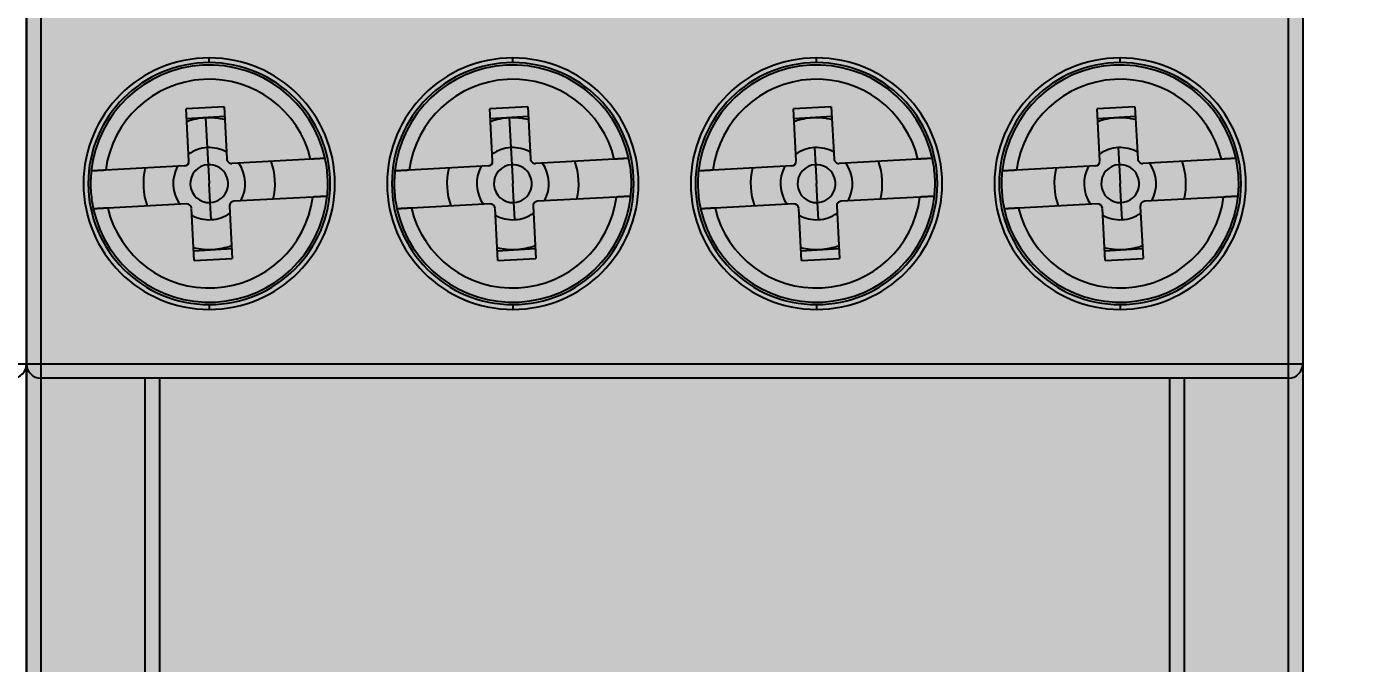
# Model space of a CAD drawing. Extents: x -20 to 1437, y -5898 to 436.
# Drawn here: x 941.94 to 969.89, y 89.74 to 103.17 of the extents above; entities that cross this region are included whole.
import ezdxf

# ---------------------------------------------------------------- set-up
doc = ezdxf.new("R2010")
doc.units = 0
doc.layers.add('MAIN-1', color=7, linetype='Continuous')
doc.layers.add('SYMS', color=7, linetype='Continuous')
doc.dimstyles.new('ISO-25', dxfattribs={"dimtxt": 2.5, "dimasz": 2.5, "dimexe": 1.25, "dimexo": 0.625, "dimtad": 1, "dimtxsty": 'Standard', "dimcen": 2.5, "dimadec": 0, "dimazin": 0, "dimtfac": 1, "dimtmove": 0, "dimatfit": 3, "dimfxl": 1, "dimarcsym": 0})

# ---------------------------------------------------------------- blocks, each defined once
blk = doc.blocks.new('*D43')
at = {"layer": 'Defpoints', "color": 0, "transparency": 16777216}
for p in [(1014.705, 432.767), (752.055, 274.435), (1014.705, -31.651)]:
    blk.add_point(p, dxfattribs=at)
at = {"layer": 'SYMS', "color": 0, "lineweight": -2, "transparency": 16777216}
for p, q in [((752.055, 275.06), (752.055, 434.017)), ((1014.705, -31.026), (1014.705, 434.017)), ((754.555, 432.767), (1012.205, 432.767))]:
    blk.add_line(p, q, dxfattribs=at)
at = {"layer": 'SYMS', "color": 0, "transparency": 16777216}
for points in [[(754.555, 433.183), (754.555, 432.35), (752.055, 432.767)], [(1012.205, 433.183), (1012.205, 432.35), (1014.705, 432.767)]]:
    blk.add_solid(points, dxfattribs=at)
at = {"layer": 'SYMS', "color": 0, "transparency": 16777216, "insert": (883.38, 434.85), "char_height": 2.5, "attachment_point": 5}
blk.add_mtext('262,65', dxfattribs=at)

msp = doc.modelspace()

# ---------------------------------------------------------------- hatches: boundary and pattern name
at = {"layer": 'SYMS', "true_color": 0x636466}
h = msp.add_hatch(color=251, dxfattribs=at)
h.dxf.hatch_style = 1
h.paths.add_polyline_path([(941.944, 38.159), (968.844, 38.159), (968.844, 117.159), (941.944, 117.159)])

# ---------------------------------------------------------------- linework, layer by layer
at = {"layer": 'MAIN-1'}
for p, q in [((941.944, 105.659), (941.944, 96.059)), ((941.944, 96.059), (941.944, 105.659)), ((942.244, 105.659), (942.244, 96.059)), ((968.544, 96.059), (968.544, 105.659)), ((968.844, 105.659), (968.844, 96.059)), ((945.794, 102.409), (945.794, 102.509)), ((952.194, 102.409), (952.194, 102.509)), ((958.594, 102.409), (958.594, 102.509)), ((964.994, 102.409), (964.994, 102.509)), ((946.107, 101.478), (945.308, 101.435)), ((946.107, 101.478), (946.166, 100.38)), ((952.507, 101.478), (951.708, 101.435)), ((952.507, 101.478), (952.566, 100.38)), ((958.907, 101.478), (958.108, 101.435)), ((958.907, 101.478), (958.966, 100.38)), ((965.307, 101.478), (964.508, 101.435)), ((965.307, 101.478), (965.366, 100.38)), ((945.367, 100.337), (945.308, 101.435)), ((945.319, 101.235), (946.118, 101.278)), ((945.719, 101.245), (945.753, 100.618)), ((951.767, 100.337), (951.708, 101.435)), ((951.719, 101.235), (952.518, 101.278)), ((952.119, 101.245), (952.153, 100.618)), ((958.167, 100.337), (958.108, 101.435)), ((958.119, 101.235), (958.918, 101.278)), ((964.567, 100.337), (964.508, 101.435)), ((964.519, 101.235), (965.318, 101.278)), ((945.753, 100.618), (945.772, 100.258)), ((952.153, 100.618), (952.172, 100.258)), ((958.553, 100.618), (958.572, 100.258)), ((964.953, 100.618), (964.972, 100.258)), ((947.932, 100.375), (946.271, 100.285)), ((947.946, 100.376), (947.932, 100.375)), ((947.96, 100.376), (947.946, 100.376)), ((947.974, 100.377), (947.96, 100.376)), ((947.987, 100.378), (947.974, 100.377)), ((948.001, 100.378), (947.987, 100.378)), ((948.014, 100.379), (948.001, 100.378)), ((948.027, 100.38), (948.014, 100.379)), ((948.04, 100.381), (948.027, 100.38)), ((948.053, 100.381), (948.04, 100.381)), ((948.065, 100.382), (948.053, 100.381)), ((948.078, 100.383), (948.065, 100.382)), ((948.089, 100.383), (948.078, 100.383)), ((948.101, 100.384), (948.089, 100.383)), ((948.112, 100.384), (948.101, 100.384)), ((948.123, 100.385), (948.112, 100.384)), ((948.133, 100.386), (948.123, 100.385)), ((948.143, 100.386), (948.133, 100.386)), ((948.153, 100.387), (948.143, 100.386)), ((948.162, 100.387), (948.153, 100.387)), ((948.171, 100.388), (948.162, 100.387)), ((948.179, 100.388), (948.171, 100.388)), ((948.187, 100.389), (948.179, 100.388)), ((948.194, 100.389), (948.187, 100.389)), ((948.201, 100.389), (948.194, 100.389)), ((948.207, 100.39), (948.201, 100.389)), ((948.212, 100.39), (948.207, 100.39)), ((948.217, 100.39), (948.212, 100.39)), ((948.222, 100.39), (948.217, 100.39)), ((948.226, 100.391), (948.222, 100.39)), ((948.229, 100.391), (948.226, 100.391)), ((948.232, 100.391), (948.229, 100.391)), ((948.234, 100.391), (948.232, 100.391)), ((948.235, 100.391), (948.234, 100.391)), ((948.236, 100.391), (948.235, 100.391)), ((948.236, 100.391), (948.236, 100.391)), ((954.332, 100.375), (952.671, 100.285)), ((954.346, 100.376), (954.332, 100.375)), ((954.36, 100.376), (954.346, 100.376)), ((954.374, 100.377), (954.36, 100.376)), ((954.387, 100.378), (954.374, 100.377)), ((954.401, 100.378), (954.387, 100.378)), ((954.414, 100.379), (954.401, 100.378)), ((954.427, 100.38), (954.414, 100.379)), ((954.44, 100.381), (954.427, 100.38)), ((954.453, 100.381), (954.44, 100.381)), ((954.465, 100.382), (954.453, 100.381)), ((954.478, 100.383), (954.465, 100.382)), ((954.489, 100.383), (954.478, 100.383)), ((954.501, 100.384), (954.489, 100.383)), ((954.512, 100.384), (954.501, 100.384)), ((954.523, 100.385), (954.512, 100.384)), ((954.533, 100.386), (954.523, 100.385)), ((954.543, 100.386), (954.533, 100.386)), ((954.553, 100.387), (954.543, 100.386)), ((954.562, 100.387), (954.553, 100.387)), ((954.571, 100.388), (954.562, 100.387)), ((954.579, 100.388), (954.571, 100.388)), ((954.587, 100.389), (954.579, 100.388)), ((954.594, 100.389), (954.587, 100.389)), ((954.601, 100.389), (954.594, 100.389)), ((954.607, 100.39), (954.601, 100.389)), ((954.612, 100.39), (954.607, 100.39)), ((954.617, 100.39), (954.612, 100.39)), ((954.622, 100.39), (954.617, 100.39)), ((954.626, 100.391), (954.622, 100.39)), ((954.629, 100.391), (954.626, 100.391)), ((954.632, 100.391), (954.629, 100.391)), ((954.634, 100.391), (954.632, 100.391)), ((954.635, 100.391), (954.634, 100.391)), ((954.636, 100.391), (954.635, 100.391)), ((954.636, 100.391), (954.636, 100.391)), ((960.732, 100.375), (959.071, 100.285)), ((960.747, 100.376), (960.732, 100.375)), ((960.761, 100.376), (960.747, 100.376)), ((960.775, 100.377), (960.761, 100.376)), ((960.788, 100.378), (960.775, 100.377)), ((960.802, 100.379), (960.788, 100.378)), ((960.815, 100.379), (960.802, 100.379)), ((960.828, 100.38), (960.815, 100.379)), ((960.84, 100.381), (960.828, 100.38)), ((960.853, 100.381), (960.84, 100.381)), ((960.865, 100.382), (960.853, 100.381)), ((960.877, 100.383), (960.865, 100.382)), ((960.889, 100.383), (960.877, 100.383)), ((960.901, 100.384), (960.889, 100.383)), ((960.912, 100.384), (960.901, 100.384)), ((960.923, 100.385), (960.912, 100.384)), ((960.933, 100.386), (960.923, 100.385)), ((960.943, 100.386), (960.933, 100.386)), ((960.953, 100.387), (960.943, 100.386)), ((960.962, 100.387), (960.953, 100.387)), ((960.971, 100.388), (960.962, 100.387)), ((960.979, 100.388), (960.971, 100.388)), ((960.987, 100.389), (960.979, 100.388)), ((960.994, 100.389), (960.987, 100.389)), ((961.001, 100.389), (960.994, 100.389)), ((961.007, 100.39), (961.001, 100.389)), ((961.012, 100.39), (961.007, 100.39)), ((961.017, 100.39), (961.012, 100.39)), ((961.022, 100.39), (961.017, 100.39)), ((961.026, 100.391), (961.022, 100.39)), ((961.029, 100.391), (961.026, 100.391)), ((961.032, 100.391), (961.029, 100.391)), ((961.034, 100.391), (961.032, 100.391)), ((961.035, 100.391), (961.034, 100.391)), ((961.036, 100.391), (961.035, 100.391)), ((961.036, 100.391), (961.036, 100.391)), ((967.132, 100.375), (965.471, 100.285)), ((967.147, 100.376), (967.132, 100.375)), ((967.161, 100.376), (967.147, 100.376)), ((967.175, 100.377), (967.161, 100.376)), ((967.188, 100.378), (967.175, 100.377)), ((967.202, 100.379), (967.188, 100.378)), ((967.215, 100.379), (967.202, 100.379)), ((967.228, 100.38), (967.215, 100.379)), ((967.24, 100.381), (967.228, 100.38)), ((967.253, 100.381), (967.24, 100.381)), ((967.265, 100.382), (967.253, 100.381)), ((967.277, 100.383), (967.265, 100.382)), ((967.289, 100.383), (967.277, 100.383)), ((967.301, 100.384), (967.289, 100.383)), ((967.312, 100.384), (967.301, 100.384)), ((967.323, 100.385), (967.312, 100.384)), ((967.333, 100.386), (967.323, 100.385)), ((967.343, 100.386), (967.333, 100.386)), ((967.353, 100.387), (967.343, 100.386)), ((967.362, 100.387), (967.353, 100.387)), ((967.371, 100.388), (967.362, 100.387)), ((967.379, 100.388), (967.371, 100.388)), ((967.387, 100.389), (967.379, 100.388)), ((967.394, 100.389), (967.387, 100.389)), ((967.401, 100.389), (967.394, 100.389)), ((967.407, 100.39), (967.401, 100.389)), ((967.412, 100.39), (967.407, 100.39)), ((967.417, 100.39), (967.412, 100.39)), ((967.422, 100.39), (967.417, 100.39)), ((967.426, 100.391), (967.422, 100.39)), ((967.429, 100.391), (967.426, 100.391)), ((967.432, 100.391), (967.429, 100.391)), ((967.434, 100.391), (967.432, 100.391)), ((967.435, 100.391), (967.434, 100.391)), ((967.436, 100.391), (967.435, 100.391)), ((967.436, 100.391), (967.436, 100.391)), ((943.309, 100.126), (943.308, 100.126)), ((943.308, 100.126), (943.308, 100.126)), ((943.311, 100.126), (943.309, 100.126)), ((943.313, 100.126), (943.311, 100.126)), ((943.315, 100.126), (943.313, 100.126)), ((943.319, 100.126), (943.315, 100.126)), ((943.323, 100.126), (943.319, 100.126)), ((943.327, 100.127), (943.323, 100.126)), ((943.332, 100.127), (943.327, 100.127)), ((943.338, 100.127), (943.332, 100.127)), ((943.344, 100.128), (943.338, 100.127)), ((943.35, 100.128), (943.344, 100.128)), ((943.358, 100.128), (943.35, 100.128)), ((943.365, 100.129), (943.358, 100.128)), ((943.373, 100.129), (943.365, 100.129)), ((943.382, 100.13), (943.373, 100.129)), ((943.391, 100.13), (943.382, 100.13)), ((943.401, 100.131), (943.391, 100.13)), ((943.411, 100.131), (943.401, 100.131)), ((943.421, 100.132), (943.411, 100.131)), ((943.432, 100.132), (943.421, 100.132)), ((943.443, 100.133), (943.432, 100.132)), ((943.455, 100.134), (943.443, 100.133)), ((943.467, 100.134), (943.455, 100.134)), ((943.479, 100.135), (943.467, 100.134)), ((943.491, 100.135), (943.479, 100.135)), ((943.504, 100.136), (943.491, 100.135)), ((943.517, 100.137), (943.504, 100.136)), ((943.53, 100.138), (943.517, 100.137)), ((943.544, 100.138), (943.53, 100.138)), ((943.557, 100.139), (943.544, 100.138)), ((943.571, 100.14), (943.557, 100.139)), ((943.584, 100.14), (943.571, 100.14)), ((943.598, 100.141), (943.584, 100.14)), ((943.612, 100.142), (943.598, 100.141)), ((945.273, 100.231), (943.612, 100.142)), ((945.772, 100.258), (945.794, 99.859)), ((949.709, 100.126), (949.708, 100.126)), ((949.708, 100.126), (949.708, 100.126)), ((949.711, 100.126), (949.709, 100.126)), ((949.713, 100.126), (949.711, 100.126)), ((949.715, 100.126), (949.713, 100.126)), ((949.719, 100.126), (949.715, 100.126)), ((949.723, 100.126), (949.719, 100.126)), ((949.727, 100.127), (949.723, 100.126)), ((949.732, 100.127), (949.727, 100.127)), ((949.738, 100.127), (949.732, 100.127)), ((949.744, 100.128), (949.738, 100.127)), ((949.75, 100.128), (949.744, 100.128)), ((949.758, 100.128), (949.75, 100.128)), ((949.765, 100.129), (949.758, 100.128)), ((949.773, 100.129), (949.765, 100.129)), ((949.782, 100.13), (949.773, 100.129)), ((949.791, 100.13), (949.782, 100.13)), ((949.801, 100.131), (949.791, 100.13)), ((949.811, 100.131), (949.801, 100.131)), ((949.821, 100.132), (949.811, 100.131)), ((949.832, 100.132), (949.821, 100.132)), ((949.843, 100.133), (949.832, 100.132)), ((949.855, 100.134), (949.843, 100.133)), ((949.867, 100.134), (949.855, 100.134)), ((949.879, 100.135), (949.867, 100.134)), ((949.891, 100.135), (949.879, 100.135)), ((949.904, 100.136), (949.891, 100.135)), ((949.917, 100.137), (949.904, 100.136)), ((949.93, 100.138), (949.917, 100.137)), ((949.944, 100.138), (949.93, 100.138)), ((949.957, 100.139), (949.944, 100.138)), ((949.971, 100.14), (949.957, 100.139)), ((949.984, 100.14), (949.971, 100.14)), ((949.998, 100.141), (949.984, 100.14)), ((950.012, 100.142), (949.998, 100.141)), ((951.673, 100.231), (950.012, 100.142)), ((952.172, 100.258), (952.194, 99.859)), ((956.109, 100.126), (956.108, 100.126)), ((956.108, 100.126), (956.108, 100.126)), ((956.111, 100.126), (956.109, 100.126)), ((956.113, 100.126), (956.111, 100.126)), ((956.115, 100.126), (956.113, 100.126)), ((956.119, 100.126), (956.115, 100.126)), ((956.123, 100.126), (956.119, 100.126)), ((956.127, 100.127), (956.123, 100.126)), ((956.132, 100.127), (956.127, 100.127)), ((956.138, 100.127), (956.132, 100.127)), ((956.144, 100.128), (956.138, 100.127)), ((956.15, 100.128), (956.144, 100.128)), ((956.158, 100.128), (956.15, 100.128)), ((956.165, 100.129), (956.158, 100.128)), ((956.173, 100.129), (956.165, 100.129)), ((956.182, 100.13), (956.173, 100.129)), ((956.191, 100.13), (956.182, 100.13)), ((956.201, 100.131), (956.191, 100.13)), ((956.211, 100.131), (956.201, 100.131)), ((956.222, 100.132), (956.211, 100.131)), ((956.232, 100.132), (956.222, 100.132)), ((956.244, 100.133), (956.232, 100.132)), ((956.255, 100.134), (956.244, 100.133)), ((956.267, 100.134), (956.255, 100.134)), ((956.279, 100.135), (956.267, 100.134)), ((956.292, 100.135), (956.279, 100.135)), ((956.304, 100.136), (956.292, 100.135)), ((956.317, 100.137), (956.304, 100.136)), ((956.33, 100.138), (956.317, 100.137)), ((956.343, 100.138), (956.33, 100.138)), ((956.356, 100.139), (956.343, 100.138)), ((956.37, 100.14), (956.356, 100.139)), ((956.384, 100.14), (956.37, 100.14)), ((956.398, 100.141), (956.384, 100.14)), ((956.412, 100.142), (956.398, 100.141)), ((958.073, 100.231), (956.412, 100.142)), ((958.572, 100.258), (958.594, 99.859)), ((962.509, 100.126), (962.508, 100.126)), ((962.508, 100.126), (962.508, 100.126)), ((962.511, 100.126), (962.509, 100.126)), ((962.513, 100.126), (962.511, 100.126)), ((962.515, 100.126), (962.513, 100.126)), ((962.519, 100.126), (962.515, 100.126)), ((962.523, 100.126), (962.519, 100.126)), ((962.527, 100.127), (962.523, 100.126)), ((962.532, 100.127), (962.527, 100.127)), ((962.538, 100.127), (962.532, 100.127)), ((962.544, 100.128), (962.538, 100.127)), ((962.55, 100.128), (962.544, 100.128)), ((962.558, 100.128), (962.55, 100.128)), ((962.565, 100.129), (962.558, 100.128)), ((962.573, 100.129), (962.565, 100.129)), ((962.582, 100.13), (962.573, 100.129)), ((962.591, 100.13), (962.582, 100.13)), ((962.601, 100.131), (962.591, 100.13)), ((962.611, 100.131), (962.601, 100.131)), ((962.622, 100.132), (962.611, 100.131)), ((962.632, 100.132), (962.622, 100.132)), ((962.644, 100.133), (962.632, 100.132)), ((962.655, 100.134), (962.644, 100.133)), ((962.667, 100.134), (962.655, 100.134)), ((962.679, 100.135), (962.667, 100.134)), ((962.692, 100.135), (962.679, 100.135)), ((962.704, 100.136), (962.692, 100.135)), ((962.717, 100.137), (962.704, 100.136)), ((962.73, 100.138), (962.717, 100.137)), ((962.743, 100.138), (962.73, 100.138)), ((962.756, 100.139), (962.743, 100.138)), ((962.77, 100.14), (962.756, 100.139)), ((962.784, 100.14), (962.77, 100.14)), ((962.798, 100.141), (962.784, 100.14)), ((962.812, 100.142), (962.798, 100.141)), ((964.473, 100.231), (962.812, 100.142)), ((964.972, 100.258), (964.994, 99.859)), ((945.815, 99.46), (945.794, 99.859)), ((952.215, 99.46), (952.194, 99.859)), ((958.615, 99.46), (958.594, 99.859)), ((965.015, 99.46), (964.994, 99.859)), ((947.975, 99.576), (946.314, 99.486)), ((947.989, 99.577), (947.975, 99.576)), ((948.003, 99.577), (947.989, 99.577)), ((948.017, 99.578), (948.003, 99.577)), ((948.03, 99.579), (948.017, 99.578)), ((948.044, 99.58), (948.03, 99.579)), ((948.057, 99.58), (948.044, 99.58)), ((948.07, 99.581), (948.057, 99.58)), ((948.083, 99.582), (948.07, 99.581)), ((948.096, 99.582), (948.083, 99.582)), ((948.108, 99.583), (948.096, 99.582)), ((948.121, 99.584), (948.108, 99.583)), ((948.132, 99.584), (948.121, 99.584)), ((948.144, 99.585), (948.132, 99.584)), ((948.155, 99.586), (948.144, 99.585)), ((948.166, 99.586), (948.155, 99.586)), ((948.177, 99.587), (948.166, 99.586)), ((948.187, 99.587), (948.177, 99.587)), ((948.196, 99.588), (948.187, 99.587)), ((948.205, 99.588), (948.196, 99.588)), ((948.214, 99.589), (948.205, 99.588)), ((948.222, 99.589), (948.214, 99.589)), ((948.23, 99.59), (948.222, 99.589)), ((948.237, 99.59), (948.23, 99.59)), ((948.244, 99.59), (948.237, 99.59)), ((948.25, 99.591), (948.244, 99.59)), ((948.255, 99.591), (948.25, 99.591)), ((948.26, 99.591), (948.255, 99.591)), ((948.265, 99.592), (948.26, 99.591)), ((948.269, 99.592), (948.265, 99.592)), ((948.272, 99.592), (948.269, 99.592)), ((948.275, 99.592), (948.272, 99.592)), ((948.277, 99.592), (948.275, 99.592)), ((948.278, 99.592), (948.277, 99.592)), ((948.279, 99.592), (948.278, 99.592)), ((948.279, 99.592), (948.279, 99.592)), ((954.375, 99.576), (952.714, 99.486)), ((954.389, 99.577), (954.375, 99.576)), ((954.403, 99.577), (954.389, 99.577)), ((954.417, 99.578), (954.403, 99.577)), ((954.43, 99.579), (954.417, 99.578)), ((954.444, 99.58), (954.43, 99.579)), ((954.457, 99.58), (954.444, 99.58)), ((954.47, 99.581), (954.457, 99.58)), ((954.483, 99.582), (954.47, 99.581)), ((954.496, 99.582), (954.483, 99.582)), ((954.508, 99.583), (954.496, 99.582)), ((954.521, 99.584), (954.508, 99.583)), ((954.532, 99.584), (954.521, 99.584)), ((954.544, 99.585), (954.532, 99.584)), ((954.555, 99.586), (954.544, 99.585)), ((954.566, 99.586), (954.555, 99.586)), ((954.577, 99.587), (954.566, 99.586)), ((954.587, 99.587), (954.577, 99.587)), ((954.596, 99.588), (954.587, 99.587)), ((954.605, 99.588), (954.596, 99.588)), ((954.614, 99.589), (954.605, 99.588)), ((954.622, 99.589), (954.614, 99.589)), ((954.63, 99.59), (954.622, 99.589)), ((954.637, 99.59), (954.63, 99.59)), ((954.644, 99.59), (954.637, 99.59)), ((954.65, 99.591), (954.644, 99.59)), ((954.655, 99.591), (954.65, 99.591)), ((954.66, 99.591), (954.655, 99.591)), ((954.665, 99.592), (954.66, 99.591)), ((954.669, 99.592), (954.665, 99.592)), ((954.672, 99.592), (954.669, 99.592)), ((954.675, 99.592), (954.672, 99.592)), ((954.677, 99.592), (954.675, 99.592)), ((954.678, 99.592), (954.677, 99.592)), ((954.679, 99.592), (954.678, 99.592)), ((954.679, 99.592), (954.679, 99.592)), ((960.775, 99.576), (959.114, 99.486)), ((960.79, 99.577), (960.775, 99.576)), ((960.804, 99.577), (960.79, 99.577)), ((960.818, 99.578), (960.804, 99.577)), ((960.831, 99.579), (960.818, 99.578)), ((960.845, 99.58), (960.831, 99.579)), ((960.858, 99.58), (960.845, 99.58)), ((960.871, 99.581), (960.858, 99.58)), ((960.883, 99.582), (960.871, 99.581)), ((960.896, 99.582), (960.883, 99.582)), ((960.908, 99.583), (960.896, 99.582)), ((960.92, 99.584), (960.908, 99.583)), ((960.932, 99.584), (960.92, 99.584)), ((960.944, 99.585), (960.932, 99.584)), ((960.955, 99.586), (960.944, 99.585)), ((960.966, 99.586), (960.955, 99.586)), ((960.976, 99.587), (960.966, 99.586)), ((960.987, 99.587), (960.976, 99.587)), ((960.996, 99.588), (960.987, 99.587)), ((961.005, 99.588), (960.996, 99.588)), ((961.014, 99.589), (961.005, 99.588)), ((961.022, 99.589), (961.014, 99.589)), ((961.03, 99.59), (961.022, 99.589)), ((961.037, 99.59), (961.03, 99.59)), ((961.044, 99.59), (961.037, 99.59)), ((961.05, 99.591), (961.044, 99.59)), ((961.055, 99.591), (961.05, 99.591)), ((961.06, 99.591), (961.055, 99.591)), ((961.065, 99.592), (961.06, 99.591)), ((961.069, 99.592), (961.065, 99.592)), ((961.072, 99.592), (961.069, 99.592)), ((961.075, 99.592), (961.072, 99.592)), ((961.077, 99.592), (961.075, 99.592)), ((961.078, 99.592), (961.077, 99.592)), ((961.079, 99.592), (961.078, 99.592)), ((961.079, 99.592), (961.079, 99.592)), ((967.175, 99.576), (965.514, 99.486)), ((967.19, 99.577), (967.175, 99.576)), ((967.204, 99.577), (967.19, 99.577)), ((967.218, 99.578), (967.204, 99.577)), ((967.231, 99.579), (967.218, 99.578)), ((967.245, 99.58), (967.231, 99.579)), ((967.258, 99.58), (967.245, 99.58)), ((967.271, 99.581), (967.258, 99.58)), ((967.283, 99.582), (967.271, 99.581)), ((967.296, 99.582), (967.283, 99.582)), ((967.308, 99.583), (967.296, 99.582)), ((967.32, 99.584), (967.308, 99.583)), ((967.332, 99.584), (967.32, 99.584)), ((967.344, 99.585), (967.332, 99.584)), ((967.355, 99.586), (967.344, 99.585)), ((967.366, 99.586), (967.355, 99.586)), ((967.376, 99.587), (967.366, 99.586)), ((967.387, 99.587), (967.376, 99.587)), ((967.396, 99.588), (967.387, 99.587)), ((967.405, 99.588), (967.396, 99.588)), ((967.414, 99.589), (967.405, 99.588)), ((967.422, 99.589), (967.414, 99.589)), ((967.43, 99.59), (967.422, 99.589)), ((967.437, 99.59), (967.43, 99.59)), ((967.444, 99.59), (967.437, 99.59)), ((967.45, 99.591), (967.444, 99.59)), ((967.455, 99.591), (967.45, 99.591)), ((967.46, 99.591), (967.455, 99.591)), ((967.465, 99.592), (967.46, 99.591)), ((967.469, 99.592), (967.465, 99.592)), ((967.472, 99.592), (967.469, 99.592)), ((967.475, 99.592), (967.472, 99.592)), ((967.477, 99.592), (967.475, 99.592)), ((967.478, 99.592), (967.477, 99.592)), ((967.479, 99.592), (967.478, 99.592)), ((967.479, 99.592), (967.479, 99.592)), ((943.352, 99.327), (943.351, 99.327)), ((943.351, 99.327), (943.351, 99.327)), ((943.354, 99.327), (943.352, 99.327)), ((943.356, 99.327), (943.354, 99.327)), ((943.359, 99.327), (943.356, 99.327)), ((943.362, 99.327), (943.359, 99.327)), ((943.366, 99.328), (943.362, 99.327)), ((943.37, 99.328), (943.366, 99.328)), ((943.375, 99.328), (943.37, 99.328)), ((943.381, 99.328), (943.375, 99.328)), ((943.387, 99.329), (943.381, 99.328)), ((943.393, 99.329), (943.387, 99.329)), ((943.401, 99.329), (943.393, 99.329)), ((943.408, 99.33), (943.401, 99.329)), ((943.417, 99.33), (943.408, 99.33)), ((943.425, 99.331), (943.417, 99.33)), ((943.434, 99.331), (943.425, 99.331)), ((943.444, 99.332), (943.434, 99.331)), ((943.454, 99.332), (943.444, 99.332)), ((943.464, 99.333), (943.454, 99.332)), ((943.475, 99.333), (943.464, 99.333)), ((943.486, 99.334), (943.475, 99.333)), ((943.498, 99.335), (943.486, 99.334)), ((943.51, 99.335), (943.498, 99.335)), ((943.522, 99.336), (943.51, 99.335)), ((943.535, 99.337), (943.522, 99.336)), ((943.547, 99.337), (943.535, 99.337)), ((943.56, 99.338), (943.547, 99.337)), ((943.573, 99.339), (943.56, 99.338)), ((943.587, 99.339), (943.573, 99.339)), ((943.6, 99.34), (943.587, 99.339)), ((943.614, 99.341), (943.6, 99.34)), ((943.627, 99.342), (943.614, 99.341)), ((943.641, 99.342), (943.627, 99.342)), ((943.655, 99.343), (943.641, 99.342)), ((945.316, 99.433), (943.655, 99.343)), ((945.48, 98.24), (945.421, 99.338)), ((945.835, 99.1), (945.815, 99.46)), ((946.22, 99.381), (946.279, 98.283)), ((949.752, 99.327), (949.751, 99.327)), ((949.751, 99.327), (949.751, 99.327)), ((949.754, 99.327), (949.752, 99.327)), ((949.756, 99.327), (949.754, 99.327)), ((949.759, 99.327), (949.756, 99.327)), ((949.762, 99.327), (949.759, 99.327)), ((949.766, 99.328), (949.762, 99.327)), ((949.77, 99.328), (949.766, 99.328)), ((949.775, 99.328), (949.77, 99.328)), ((949.781, 99.328), (949.775, 99.328)), ((949.787, 99.329), (949.781, 99.328)), ((949.793, 99.329), (949.787, 99.329)), ((949.801, 99.329), (949.793, 99.329)), ((949.808, 99.33), (949.801, 99.329)), ((949.817, 99.33), (949.808, 99.33)), ((949.825, 99.331), (949.817, 99.33)), ((949.834, 99.331), (949.825, 99.331)), ((949.844, 99.332), (949.834, 99.331)), ((949.854, 99.332), (949.844, 99.332)), ((949.864, 99.333), (949.854, 99.332)), ((949.875, 99.333), (949.864, 99.333)), ((949.886, 99.334), (949.875, 99.333)), ((949.898, 99.335), (949.886, 99.334)), ((949.91, 99.335), (949.898, 99.335)), ((949.922, 99.336), (949.91, 99.335)), ((949.935, 99.337), (949.922, 99.336)), ((949.947, 99.337), (949.935, 99.337)), ((949.96, 99.338), (949.947, 99.337)), ((949.973, 99.339), (949.96, 99.338)), ((949.987, 99.339), (949.973, 99.339)), ((950, 99.34), (949.987, 99.339)), ((950.014, 99.341), (950, 99.34)), ((950.027, 99.342), (950.014, 99.341)), ((950.041, 99.342), (950.027, 99.342)), ((950.055, 99.343), (950.041, 99.342)), ((951.716, 99.433), (950.055, 99.343)), ((951.88, 98.24), (951.821, 99.338)), ((952.235, 99.1), (952.215, 99.46)), ((952.62, 99.381), (952.679, 98.283)), ((956.152, 99.327), (956.151, 99.327)), ((956.151, 99.327), (956.151, 99.327)), ((956.154, 99.327), (956.152, 99.327)), ((956.156, 99.327), (956.154, 99.327)), ((956.159, 99.327), (956.156, 99.327)), ((956.162, 99.327), (956.159, 99.327)), ((956.166, 99.328), (956.162, 99.327)), ((956.17, 99.328), (956.166, 99.328)), ((956.175, 99.328), (956.17, 99.328)), ((956.181, 99.328), (956.175, 99.328)), ((956.187, 99.329), (956.181, 99.328)), ((956.193, 99.329), (956.187, 99.329)), ((956.201, 99.329), (956.193, 99.329)), ((956.208, 99.33), (956.201, 99.329)), ((956.216, 99.33), (956.208, 99.33)), ((956.225, 99.331), (956.216, 99.33)), ((956.234, 99.331), (956.225, 99.331)), ((956.244, 99.332), (956.234, 99.331)), ((956.254, 99.332), (956.244, 99.332)), ((956.265, 99.333), (956.254, 99.332)), ((956.275, 99.333), (956.265, 99.333)), ((956.287, 99.334), (956.275, 99.333)), ((956.298, 99.335), (956.287, 99.334)), ((956.31, 99.335), (956.298, 99.335)), ((956.322, 99.336), (956.31, 99.335)), ((956.335, 99.337), (956.322, 99.336)), ((956.347, 99.337), (956.335, 99.337)), ((956.36, 99.338), (956.347, 99.337)), ((956.373, 99.339), (956.36, 99.338)), ((956.386, 99.339), (956.373, 99.339)), ((956.399, 99.34), (956.386, 99.339)), ((956.413, 99.341), (956.399, 99.34)), ((956.427, 99.342), (956.413, 99.341)), ((956.441, 99.342), (956.427, 99.342)), ((956.455, 99.343), (956.441, 99.342)), ((958.116, 99.433), (956.455, 99.343)), ((958.28, 98.24), (958.221, 99.338)), ((958.635, 99.1), (958.615, 99.46)), ((959.02, 99.381), (959.079, 98.283)), ((962.552, 99.327), (962.551, 99.327)), ((962.551, 99.327), (962.551, 99.327)), ((962.554, 99.327), (962.552, 99.327)), ((962.556, 99.327), (962.554, 99.327)), ((962.559, 99.327), (962.556, 99.327)), ((962.562, 99.327), (962.559, 99.327)), ((962.566, 99.328), (962.562, 99.327)), ((962.57, 99.328), (962.566, 99.328)), ((962.575, 99.328), (962.57, 99.328)), ((962.581, 99.328), (962.575, 99.328)), ((962.587, 99.329), (962.581, 99.328)), ((962.593, 99.329), (962.587, 99.329)), ((962.601, 99.329), (962.593, 99.329)), ((962.608, 99.33), (962.601, 99.329)), ((962.616, 99.33), (962.608, 99.33)), ((962.625, 99.331), (962.616, 99.33)), ((962.634, 99.331), (962.625, 99.331)), ((962.644, 99.332), (962.634, 99.331)), ((962.654, 99.332), (962.644, 99.332)), ((962.665, 99.333), (962.654, 99.332)), ((962.675, 99.333), (962.665, 99.333)), ((962.687, 99.334), (962.675, 99.333)), ((962.698, 99.335), (962.687, 99.334)), ((962.71, 99.335), (962.698, 99.335)), ((962.722, 99.336), (962.71, 99.335)), ((962.735, 99.337), (962.722, 99.336)), ((962.747, 99.337), (962.735, 99.337)), ((962.76, 99.338), (962.747, 99.337)), ((962.773, 99.339), (962.76, 99.338)), ((962.786, 99.339), (962.773, 99.339)), ((962.799, 99.34), (962.786, 99.339)), ((962.813, 99.341), (962.799, 99.34)), ((962.827, 99.342), (962.813, 99.341)), ((962.841, 99.342), (962.827, 99.342)), ((962.855, 99.343), (962.841, 99.342)), ((964.516, 99.433), (962.855, 99.343)), ((964.68, 98.24), (964.621, 99.338)), ((965.035, 99.1), (965.015, 99.46)), ((965.42, 99.381), (965.479, 98.283)), ((946.268, 98.483), (945.47, 98.439)), ((952.668, 98.483), (951.87, 98.439)), ((959.068, 98.483), (958.27, 98.439)), ((965.468, 98.483), (964.67, 98.439)), ((945.48, 98.24), (946.279, 98.283)), ((951.88, 98.24), (952.679, 98.283)), ((958.28, 98.24), (959.079, 98.283)), ((964.68, 98.24), (965.479, 98.283)), ((945.794, 97.309), (945.794, 97.209)), ((952.194, 97.309), (952.194, 97.209)), ((958.594, 97.309), (958.594, 97.209)), ((964.994, 97.309), (964.994, 97.209)), ((941.644, 96.059), (941.944, 96.059)), ((941.944, 96.059), (941.944, 80.759)), ((941.944, 80.759), (941.944, 96.059)), ((941.944, 96.059), (942.244, 96.059)), ((942.244, 96.059), (942.244, 95.759)), ((942.244, 96.059), (968.544, 96.059)), ((968.544, 95.759), (968.544, 96.059)), ((968.544, 96.059), (968.844, 96.059)), ((968.844, 96.059), (968.844, 80.759)), ((968.544, 95.759), (942.244, 95.759)), ((942.244, 95.759), (942.244, 81.7)), ((944.444, 80.667), (944.444, 95.759)), ((944.744, 95.759), (944.744, 80.357)), ((966.044, 80.357), (966.044, 95.759)), ((966.344, 95.759), (966.344, 81.025)), ((968.544, 80.759), (968.544, 95.759))]:
    msp.add_line(p, q, dxfattribs=at)
for centre, radius, start, end in [((945.794, 99.859), 2.65, 0, 180), ((945.794, 99.859), 2.55, 90, 270), ((945.794, 99.859), 2.5, 12.2917, 173.8779), ((945.794, 99.859), 2.55, 270, 90), ((952.194, 99.859), 2.65, 0, 180), ((952.194, 99.859), 2.55, 90, 270), ((952.194, 99.859), 2.5, 12.2917, 173.8779), ((952.194, 99.859), 2.55, 270, 90), ((958.594, 99.859), 2.65, 0, 180), ((958.594, 99.859), 2.55, 90, 270), ((958.594, 99.859), 2.5, 12.2917, 173.8779), ((958.594, 99.859), 2.55, 270, 90), ((964.994, 99.859), 2.65, 0, 180), ((964.994, 99.859), 2.55, 90, 270), ((964.994, 99.859), 2.5, 12.2917, 173.8779), ((964.994, 99.859), 2.55, 270, 90), ((945.794, 99.859), 2.2, 13.5605, 172.6091), ((952.194, 99.859), 2.2, 13.5605, 172.6091), ((958.594, 99.859), 2.2, 13.5605, 172.6091), ((964.994, 99.859), 2.2, 13.5605, 172.6091), ((945.794, 99.859), 1.388, 93.0848, 109.8381), ((945.794, 99.859), 1.388, 76.3316, 93.0848), ((952.194, 99.859), 1.388, 93.0848, 109.8381), ((952.194, 99.859), 1.388, 76.3316, 93.0848), ((958.594, 99.859), 1.388, 93.0848, 109.8381), ((958.594, 99.859), 1.388, 76.3316, 93.0848), ((964.994, 99.859), 1.388, 93.0848, 109.8381), ((964.994, 99.859), 1.388, 76.3316, 93.0848), ((945.794, 99.859), 0.76, 93.0849, 124.8522), ((945.794, 99.859), 0.76, 61.3174, 93.0849), ((952.194, 99.859), 0.76, 93.0849, 124.8522), ((952.194, 99.859), 0.76, 61.3174, 93.0849), ((958.594, 99.859), 0.76, 93.0849, 124.8522), ((958.594, 99.859), 0.76, 61.3174, 93.0849), ((964.994, 99.859), 0.76, 93.0849, 124.8522), ((964.994, 99.859), 0.76, 61.3174, 93.0849), ((945.268, 100.331), 0.1, 273.0846, 3.0846), ((946.266, 100.385), 0.1, 183.0846, 273.0846), ((945.794, 99.859), 2.5, 3.0848, 12.2917), ((951.668, 100.331), 0.1, 273.0846, 3.0846), ((952.666, 100.385), 0.1, 183.0846, 273.0846), ((952.194, 99.859), 2.5, 3.0848, 12.2917), ((958.068, 100.331), 0.1, 273.0846, 3.0846), ((959.066, 100.385), 0.1, 183.0846, 273.0846), ((958.594, 99.859), 2.5, 3.0848, 12.2917), ((964.468, 100.331), 0.1, 273.0846, 3.0846), ((965.466, 100.385), 0.1, 183.0846, 273.0846), ((964.994, 99.859), 2.5, 3.0848, 12.2917), ((945.794, 99.859), 2.5, 173.8779, 183.0848), ((945.794, 99.859), 1.388, 166.3316, 199.8381), ((945.794, 99.859), 0.76, 151.3174, 214.8521), ((945.794, 99.859), 0.4, 93.0849, 273.0848), ((945.794, 99.859), 0.4, 273.0848, 93.0849), ((945.794, 99.859), 0.76, 331.3175, 34.8522), ((945.794, 99.859), 1.388, 346.3316, 19.8381), ((952.194, 99.859), 2.5, 173.8779, 183.0848), ((952.194, 99.859), 1.388, 166.3316, 199.8381), ((952.194, 99.859), 0.76, 151.3174, 214.8521), ((952.194, 99.859), 0.4, 93.0849, 273.0848), ((952.194, 99.859), 0.4, 273.0848, 93.0849), ((952.194, 99.859), 0.76, 331.3175, 34.8522), ((952.194, 99.859), 1.388, 346.3316, 19.8381), ((958.594, 99.859), 2.5, 173.8779, 183.0848), ((958.594, 99.859), 1.388, 166.3316, 199.8381), ((958.594, 99.859), 0.76, 151.3174, 214.8521), ((958.594, 99.859), 0.4, 93.0849, 273.0848), ((958.594, 99.859), 0.4, 273.0848, 93.0849), ((958.594, 99.859), 0.76, 331.3175, 34.8522), ((958.594, 99.859), 1.388, 346.3316, 19.8381), ((964.994, 99.859), 2.5, 173.8779, 183.0848), ((964.994, 99.859), 1.388, 166.3316, 199.8381), ((964.994, 99.859), 0.76, 151.3174, 214.8521), ((964.994, 99.859), 0.4, 93.0849, 273.0848), ((964.994, 99.859), 0.4, 273.0848, 93.0849), ((964.994, 99.859), 0.76, 331.3175, 34.8522), ((964.994, 99.859), 1.388, 346.3316, 19.8381), ((945.794, 99.859), 2.65, 180, 0), ((945.794, 99.859), 2.5, 353.8779, 3.0848), ((952.194, 99.859), 2.65, 180, 0), ((952.194, 99.859), 2.5, 353.8779, 3.0848), ((958.594, 99.859), 2.65, 180, 0), ((958.594, 99.859), 2.5, 353.8779, 3.0848), ((964.994, 99.859), 2.65, 180, 0), ((964.994, 99.859), 2.5, 353.8779, 3.0848), ((945.794, 99.859), 2.5, 183.0848, 192.2917), ((945.794, 99.859), 2.5, 192.2917, 353.8779), ((945.794, 99.859), 2.2, 193.5605, 352.6091), ((952.194, 99.859), 2.5, 183.0848, 192.2917), ((952.194, 99.859), 2.5, 192.2917, 353.8779), ((952.194, 99.859), 2.2, 193.5605, 352.6091), ((958.594, 99.859), 2.5, 183.0848, 192.2917), ((958.594, 99.859), 2.5, 192.2917, 353.8779), ((958.594, 99.859), 2.2, 193.5605, 352.6091), ((964.994, 99.859), 2.5, 183.0848, 192.2917), ((964.994, 99.859), 2.5, 192.2917, 353.8779), ((964.994, 99.859), 2.2, 193.5605, 352.6091), ((945.321, 99.333), 0.1, 3.0846, 93.0846), ((945.794, 99.859), 0.76, 273.0848, 304.8521), ((946.32, 99.387), 0.1, 93.0846, 183.0846), ((951.721, 99.333), 0.1, 3.0846, 93.0846), ((952.194, 99.859), 0.76, 273.0848, 304.8521), ((952.72, 99.387), 0.1, 93.0846, 183.0846), ((958.121, 99.333), 0.1, 3.0846, 93.0846), ((958.594, 99.859), 0.76, 273.0848, 304.8521), ((959.12, 99.387), 0.1, 93.0846, 183.0846), ((964.521, 99.333), 0.1, 3.0846, 93.0846), ((964.994, 99.859), 0.76, 273.0848, 304.8521), ((965.52, 99.387), 0.1, 93.0846, 183.0846), ((945.794, 99.859), 0.76, 241.3175, 273.0848), ((952.194, 99.859), 0.76, 241.3175, 273.0848), ((958.594, 99.859), 0.76, 241.3175, 273.0848), ((964.994, 99.859), 0.76, 241.3175, 273.0848), ((945.794, 99.859), 1.388, 256.3316, 273.0848), ((945.794, 99.859), 1.388, 273.0848, 289.8381), ((952.194, 99.859), 1.388, 256.3316, 273.0848), ((952.194, 99.859), 1.388, 273.0848, 289.8381), ((958.594, 99.859), 1.388, 256.3316, 273.0848), ((958.594, 99.859), 1.388, 273.0848, 289.8381), ((964.994, 99.859), 1.388, 256.3316, 273.0848), ((964.994, 99.859), 1.388, 273.0848, 289.8381), ((941.644, 96.059), 0.3, 270, 0), ((942.244, 96.059), 0.3, 180, 270), ((968.544, 96.059), 0.3, 270, 0)]:
    msp.add_arc(centre, radius, start, end, dxfattribs=at)
at = {"layer": 'SYMS'}
msp.add_lwpolyline([(941.944, 117.159), (968.844, 117.159), (968.844, 38.159), (941.944, 38.159)], close=True, dxfattribs=at)

# ---------------------------------------------------------------- dimensions: what is measured, and where the dimension line sits
dim = msp.add_linear_dim(base=(1014.705, 432.767), p1=(752.055, 274.435), p2=(1014.705, -31.651), dimstyle='ISO-25', dxfattribs=at)
dim.commit()
dim.dimension.update_dxf_attribs({"geometry": '*D43', "text_midpoint": (883.38, 434.85)})

doc.saveas('drawing.dxf')
